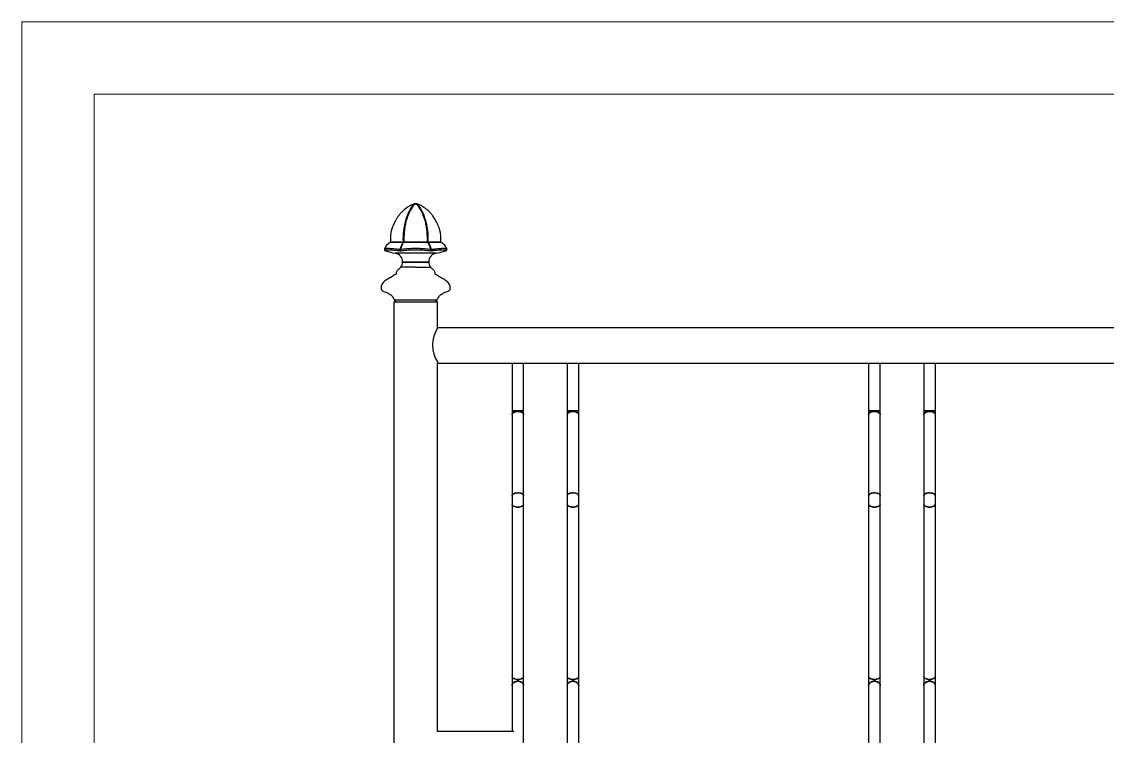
# Model space of a CAD drawing. Header units: millimetres. Extents: x 2157 to 8097, y -3726 to 474.
# Drawn here: x 2157 to 3655, y -511 to 474 of the extents above; entities that cross this region are included whole.
import ezdxf

# ---------------------------------------------------------------- set-up
doc = ezdxf.new("R2010")
doc.units = ezdxf.units.MM
doc.layers.add('tabelka', color=155, linetype='Continuous')

msp = doc.modelspace()

# ---------------------------------------------------------------- linework, layer by layer
for p, q in [((2702.34, 223.48), (2702.36, 223.48)), ((2665.18, 169.87), (2665.17, 169.87)), ((2734.96, 171.08), (2734.93, 171.09)), ((2657.36, 161.12), (2657.37, 161.03)), ((2659.23, 158.62), (2659.1, 158.69)), ((2700.4, 155.17), (2672.13, 155.17)), ((2728.67, 155.17), (2700.4, 155.17)), ((2741.68, 158.68), (2741.56, 158.62)), ((2741.56, 158.62), (2741.62, 158.65)), ((2743.43, 161.03), (2743.44, 161.12)), ((2743.44, 161.12), (2743.43, 161.03)), ((2700.4, 136.27), (2679.88, 136.27)), ((2682.4, 143.29), (2682.4, 142.9)), ((2682.4, 143.29), (2718.4, 143.29)), ((2682.4, 142.9), (2718.4, 142.9)), ((2700.4, 136.27), (2720.91, 136.27)), ((2718.4, 142.9), (2718.4, 143.29)), ((2670.81, 91.18), (2700.4, 91.18)), ((2700.4, 91.18), (2729.99, 91.18)), ((2670.25, 88.07), (2670.25, -627.93)), ((2670.25, 88.07), (2700.4, 88.07)), ((2700.4, 88.07), (2730.55, 88.07)), ((2730.55, 52.22), (2730.55, 88.07)), ((4498.25, 52.22), (2730.55, 52.22)), ((2730.55, 3.92), (4401.4, 3.92)), ((2730.55, -503.88), (2730.55, 3.92)), ((2833.4, 3.92), (2833.4, -61.93)), ((2849.4, -61.93), (2849.4, 3.92)), ((2849.4, 3.92), (2909.4, 3.92)), ((2909.4, 3.92), (2909.4, -61.93)), ((2925.4, -61.93), (2925.4, 3.92)), ((2925.4, 3.92), (3325.4, 3.92)), ((3325.4, 3.92), (3325.4, -61.93)), ((3341.4, -61.93), (3341.4, 3.92)), ((3341.4, 3.92), (3401.4, 3.92)), ((3401.4, 3.92), (3401.4, -61.93)), ((3417.4, -61.93), (3417.4, 3.92)), ((3417.4, 3.92), (3817.4, 3.92)), ((2833.4, -61.93), (2833.4, -67.48)), ((2849.4, -61.93), (2833.4, -61.93)), ((2833.4, -61.93), (2841.4, -61.93)), ((2833.4, -67.48), (2833.4, -179.52)), ((2841.4, -61.93), (2849.4, -61.93)), ((2849.4, -67.48), (2849.4, -61.93)), ((2849.4, -179.52), (2849.4, -67.48)), ((2909.4, -61.93), (2909.4, -67.48)), ((2925.4, -61.93), (2909.4, -61.93)), ((2909.4, -61.93), (2917.4, -61.93)), ((2909.4, -67.48), (2909.4, -179.52)), ((2917.4, -61.93), (2925.4, -61.93)), ((2925.4, -67.48), (2925.4, -61.93)), ((2925.4, -179.52), (2925.4, -67.48)), ((3325.4, -61.93), (3325.4, -67.48)), ((3341.4, -61.93), (3325.4, -61.93)), ((3325.4, -61.93), (3333.4, -61.93)), ((3325.4, -67.48), (3325.4, -179.52)), ((3333.4, -61.93), (3341.4, -61.93)), ((3341.4, -67.48), (3341.4, -61.93)), ((3341.4, -179.52), (3341.4, -67.48)), ((3401.4, -61.93), (3401.4, -67.48)), ((3417.4, -61.93), (3401.4, -61.93)), ((3401.4, -61.93), (3409.4, -61.93)), ((3401.4, -67.48), (3401.4, -179.52)), ((3409.4, -61.93), (3417.4, -61.93)), ((3417.4, -67.48), (3417.4, -61.93)), ((3417.4, -179.52), (3417.4, -67.48)), ((2833.4, -179.52), (2833.4, -190.46)), ((2849.4, -190.46), (2849.4, -179.52)), ((2909.4, -179.52), (2909.4, -190.46)), ((2925.4, -190.46), (2925.4, -179.52)), ((3325.4, -179.52), (3325.4, -190.46)), ((3341.4, -190.46), (3341.4, -179.52)), ((3401.4, -179.52), (3401.4, -190.46)), ((3417.4, -190.46), (3417.4, -179.52)), ((2833.4, -190.46), (2833.4, -428.05)), ((2849.4, -428.05), (2849.4, -190.46)), ((2909.4, -190.46), (2909.4, -428.05)), ((2925.4, -428.05), (2925.4, -190.46)), ((3325.4, -190.46), (3325.4, -428.05)), ((3341.4, -428.05), (3341.4, -190.46)), ((3401.4, -190.46), (3401.4, -428.05)), ((3417.4, -428.05), (3417.4, -190.46)), ((2833.4, -428.05), (2833.4, -440.65)), ((2849.4, -440.65), (2849.4, -428.05)), ((2909.4, -428.05), (2909.4, -440.65)), ((2925.4, -440.65), (2925.4, -428.05)), ((3325.4, -428.05), (3325.4, -440.65)), ((3341.4, -440.65), (3341.4, -428.05)), ((3401.4, -428.05), (3401.4, -440.65)), ((3417.4, -440.65), (3417.4, -428.05)), ((2833.4, -440.65), (2833.4, -503.88)), ((2849.4, -684.96), (2849.4, -440.65)), ((2909.4, -440.65), (2909.4, -684.96)), ((2925.4, -684.96), (2925.4, -440.65)), ((3325.4, -440.65), (3325.4, -684.96)), ((3341.4, -684.96), (3341.4, -440.65)), ((3401.4, -440.65), (3401.4, -684.96)), ((3417.4, -684.96), (3417.4, -440.65)), ((2835.85, -503.88), (2730.55, -503.88))]:
    msp.add_line(p, q)
at = {"flags": 128}
for points in [[(2833.4, -67.48), (2833.41, -67.24), (2833.69, -66.29), (2834.33, -65.4), (2835.3, -64.61), (2836.56, -63.95), (2838.04, -63.45), (2839.68, -63.15), (2841.4, -63.04)], [(2849.4, -67.48), (2849.29, -66.76), (2848.83, -65.84), (2848.02, -64.99), (2846.9, -64.26), (2845.52, -63.68), (2843.95, -63.27), (2842.26, -63.07), (2840.53, -63.07), (2838.84, -63.27), (2837.27, -63.68), (2835.9, -64.26), (2834.78, -64.99), (2833.97, -65.84), (2833.5, -66.76), (2833.4, -67.48)], [(2841.4, -63.04), (2843.12, -63.15), (2844.76, -63.45), (2846.24, -63.95), (2847.5, -64.61), (2848.47, -65.4), (2849.11, -66.29), (2849.39, -67.24), (2849.4, -67.48)], [(2909.4, -67.48), (2909.41, -67.24), (2909.69, -66.29), (2910.33, -65.4), (2911.3, -64.61), (2912.56, -63.95), (2914.04, -63.45), (2915.68, -63.15), (2917.4, -63.04)], [(2925.4, -67.48), (2925.29, -66.76), (2924.83, -65.84), (2924.02, -64.99), (2922.9, -64.26), (2921.52, -63.68), (2919.95, -63.27), (2918.26, -63.07), (2916.53, -63.07), (2914.84, -63.27), (2913.27, -63.68), (2911.9, -64.26), (2910.78, -64.99), (2909.97, -65.84), (2909.5, -66.76), (2909.4, -67.48)], [(2917.4, -63.04), (2919.12, -63.15), (2920.76, -63.45), (2922.24, -63.95), (2923.5, -64.61), (2924.47, -65.4), (2925.11, -66.29), (2925.39, -67.24), (2925.4, -67.48)], [(3325.4, -67.48), (3325.41, -67.24), (3325.69, -66.29), (3326.33, -65.4), (3327.3, -64.61), (3328.56, -63.95), (3330.04, -63.45), (3331.68, -63.15), (3333.4, -63.04)], [(3341.4, -67.48), (3341.29, -66.76), (3340.83, -65.84), (3340.02, -64.99), (3338.9, -64.26), (3337.52, -63.68), (3335.95, -63.27), (3334.26, -63.07), (3332.53, -63.07), (3330.84, -63.27), (3329.27, -63.68), (3327.9, -64.26), (3326.78, -64.99), (3325.97, -65.84), (3325.5, -66.76), (3325.4, -67.48)], [(3333.4, -63.04), (3335.12, -63.15), (3336.76, -63.45), (3338.24, -63.95), (3339.5, -64.61), (3340.47, -65.4), (3341.11, -66.29), (3341.39, -67.24), (3341.4, -67.48)], [(3401.4, -67.48), (3401.41, -67.24), (3401.69, -66.29), (3402.33, -65.4), (3403.3, -64.61), (3404.56, -63.95), (3406.04, -63.45), (3407.68, -63.15), (3409.4, -63.04)], [(3417.4, -67.48), (3417.29, -66.76), (3416.83, -65.84), (3416.02, -64.99), (3414.9, -64.26), (3413.52, -63.68), (3411.95, -63.27), (3410.26, -63.07), (3408.53, -63.07), (3406.84, -63.27), (3405.27, -63.68), (3403.9, -64.26), (3402.78, -64.99), (3401.97, -65.84), (3401.5, -66.76), (3401.4, -67.48)], [(3409.4, -63.04), (3411.12, -63.15), (3412.76, -63.45), (3414.24, -63.95), (3415.5, -64.61), (3416.47, -65.4), (3417.11, -66.29), (3417.39, -67.24), (3417.4, -67.48)], [(2833.4, -179.52), (2833.41, -179.28), (2833.69, -178.34), (2834.33, -177.45), (2835.3, -176.65), (2836.56, -175.99), (2838.04, -175.5), (2839.68, -175.19), (2841.4, -175.09)], [(2849.4, -179.52), (2849.29, -178.81), (2848.83, -177.88), (2848.02, -177.03), (2846.9, -176.3), (2845.52, -175.72), (2843.95, -175.32), (2842.26, -175.11), (2840.53, -175.11), (2838.84, -175.32), (2837.27, -175.72), (2835.9, -176.3), (2834.78, -177.03), (2833.97, -177.88), (2833.5, -178.81), (2833.4, -179.52)], [(2841.4, -175.09), (2843.12, -175.19), (2844.76, -175.5), (2846.24, -175.99), (2847.5, -176.65), (2848.47, -177.45), (2849.11, -178.34), (2849.39, -179.28), (2849.4, -179.52)], [(2909.4, -179.52), (2909.41, -179.28), (2909.69, -178.34), (2910.33, -177.45), (2911.3, -176.65), (2912.56, -175.99), (2914.04, -175.5), (2915.68, -175.19), (2917.4, -175.09)], [(2925.4, -179.52), (2925.29, -178.81), (2924.83, -177.88), (2924.02, -177.03), (2922.9, -176.3), (2921.52, -175.72), (2919.95, -175.32), (2918.26, -175.11), (2916.53, -175.11), (2914.84, -175.32), (2913.27, -175.72), (2911.9, -176.3), (2910.78, -177.03), (2909.97, -177.88), (2909.5, -178.81), (2909.4, -179.52)], [(2917.4, -175.09), (2919.12, -175.19), (2920.76, -175.5), (2922.24, -175.99), (2923.5, -176.65), (2924.47, -177.45), (2925.11, -178.34), (2925.39, -179.28), (2925.4, -179.52)], [(3325.4, -179.52), (3325.41, -179.28), (3325.69, -178.34), (3326.33, -177.45), (3327.3, -176.65), (3328.56, -175.99), (3330.04, -175.5), (3331.68, -175.19), (3333.4, -175.09)], [(3341.4, -179.52), (3341.29, -178.81), (3340.83, -177.88), (3340.02, -177.03), (3338.9, -176.3), (3337.52, -175.72), (3335.95, -175.32), (3334.26, -175.11), (3332.53, -175.11), (3330.84, -175.32), (3329.27, -175.72), (3327.9, -176.3), (3326.78, -177.03), (3325.97, -177.88), (3325.5, -178.81), (3325.4, -179.52)], [(3333.4, -175.09), (3335.12, -175.19), (3336.76, -175.5), (3338.24, -175.99), (3339.5, -176.65), (3340.47, -177.45), (3341.11, -178.34), (3341.39, -179.28), (3341.4, -179.52)], [(3401.4, -179.52), (3401.41, -179.28), (3401.69, -178.34), (3402.33, -177.45), (3403.3, -176.65), (3404.56, -175.99), (3406.04, -175.5), (3407.68, -175.19), (3409.4, -175.09)], [(3417.4, -179.52), (3417.29, -178.81), (3416.83, -177.88), (3416.02, -177.03), (3414.9, -176.3), (3413.52, -175.72), (3411.95, -175.32), (3410.26, -175.11), (3408.53, -175.11), (3406.84, -175.32), (3405.27, -175.72), (3403.9, -176.3), (3402.78, -177.03), (3401.97, -177.88), (3401.5, -178.81), (3401.4, -179.52)], [(3409.4, -175.09), (3411.12, -175.19), (3412.76, -175.5), (3414.24, -175.99), (3415.5, -176.65), (3416.47, -177.45), (3417.11, -178.34), (3417.39, -179.28), (3417.4, -179.52)], [(2849.4, -190.46), (2849.29, -191.16), (2848.83, -192.06), (2848.02, -192.88), (2846.9, -193.59), (2845.52, -194.16), (2843.95, -194.55), (2842.26, -194.75), (2840.53, -194.75), (2838.84, -194.55), (2837.27, -194.16), (2835.9, -193.59), (2834.78, -192.88), (2833.97, -192.06), (2833.5, -191.16), (2833.4, -190.46)], [(2833.4, -190.46), (2833.41, -190.7), (2833.69, -191.62), (2834.33, -192.48), (2835.3, -193.25), (2836.56, -193.9), (2838.04, -194.38), (2839.68, -194.67), (2841.4, -194.77)], [(2841.4, -194.77), (2843.12, -194.67), (2844.76, -194.38), (2846.24, -193.9), (2847.5, -193.25), (2848.47, -192.48), (2849.11, -191.62), (2849.39, -190.7), (2849.4, -190.46)], [(2925.4, -190.46), (2925.29, -191.16), (2924.83, -192.06), (2924.02, -192.88), (2922.9, -193.59), (2921.52, -194.16), (2919.95, -194.55), (2918.26, -194.75), (2916.53, -194.75), (2914.84, -194.55), (2913.27, -194.16), (2911.9, -193.59), (2910.78, -192.88), (2909.97, -192.06), (2909.5, -191.16), (2909.4, -190.46)], [(2909.4, -190.46), (2909.41, -190.7), (2909.69, -191.62), (2910.33, -192.48), (2911.3, -193.25), (2912.56, -193.9), (2914.04, -194.38), (2915.68, -194.67), (2917.4, -194.77)], [(2917.4, -194.77), (2919.12, -194.67), (2920.76, -194.38), (2922.24, -193.9), (2923.5, -193.25), (2924.47, -192.48), (2925.11, -191.62), (2925.39, -190.7), (2925.4, -190.46)], [(3341.4, -190.46), (3341.29, -191.16), (3340.83, -192.06), (3340.02, -192.88), (3338.9, -193.59), (3337.52, -194.16), (3335.95, -194.55), (3334.26, -194.75), (3332.53, -194.75), (3330.84, -194.55), (3329.27, -194.16), (3327.9, -193.59), (3326.78, -192.88), (3325.97, -192.06), (3325.5, -191.16), (3325.4, -190.46)], [(3325.4, -190.46), (3325.41, -190.7), (3325.69, -191.62), (3326.33, -192.48), (3327.3, -193.25), (3328.56, -193.9), (3330.04, -194.38), (3331.68, -194.67), (3333.4, -194.77)], [(3333.4, -194.77), (3335.12, -194.67), (3336.76, -194.38), (3338.24, -193.9), (3339.5, -193.25), (3340.47, -192.48), (3341.11, -191.62), (3341.39, -190.7), (3341.4, -190.46)], [(3417.4, -190.46), (3417.29, -191.16), (3416.83, -192.06), (3416.02, -192.88), (3414.9, -193.59), (3413.52, -194.16), (3411.95, -194.55), (3410.26, -194.75), (3408.53, -194.75), (3406.84, -194.55), (3405.27, -194.16), (3403.9, -193.59), (3402.78, -192.88), (3401.97, -192.06), (3401.5, -191.16), (3401.4, -190.46)], [(3401.4, -190.46), (3401.41, -190.7), (3401.69, -191.62), (3402.33, -192.48), (3403.3, -193.25), (3404.56, -193.9), (3406.04, -194.38), (3407.68, -194.67), (3409.4, -194.77)], [(3409.4, -194.77), (3411.12, -194.67), (3412.76, -194.38), (3414.24, -193.9), (3415.5, -193.25), (3416.47, -192.48), (3417.11, -191.62), (3417.39, -190.7), (3417.4, -190.46)], [(2849.4, -428.05), (2849.29, -428.75), (2848.83, -429.65), (2848.02, -430.47), (2846.9, -431.18), (2845.52, -431.74), (2843.95, -432.14), (2842.26, -432.34), (2840.53, -432.34), (2838.84, -432.14), (2837.27, -431.74), (2835.9, -431.18), (2834.78, -430.47), (2833.97, -429.65), (2833.5, -428.75), (2833.4, -428.05)], [(2833.4, -428.05), (2833.41, -428.28), (2833.69, -429.2), (2834.33, -430.07), (2835.3, -430.84), (2836.56, -431.48), (2838.04, -431.96), (2839.68, -432.26), (2841.4, -432.36)], [(2841.4, -432.36), (2843.12, -432.26), (2844.76, -431.96), (2846.24, -431.48), (2847.5, -430.84), (2848.47, -430.07), (2849.11, -429.2), (2849.39, -428.28), (2849.4, -428.05)], [(2925.4, -428.05), (2925.29, -428.75), (2924.83, -429.65), (2924.02, -430.47), (2922.9, -431.18), (2921.52, -431.74), (2919.95, -432.14), (2918.26, -432.34), (2916.53, -432.34), (2914.84, -432.14), (2913.27, -431.74), (2911.9, -431.18), (2910.78, -430.47), (2909.97, -429.65), (2909.5, -428.75), (2909.4, -428.05)], [(2909.4, -428.05), (2909.41, -428.28), (2909.69, -429.2), (2910.33, -430.07), (2911.3, -430.84), (2912.56, -431.48), (2914.04, -431.96), (2915.68, -432.26), (2917.4, -432.36)], [(2917.4, -432.36), (2919.12, -432.26), (2920.76, -431.96), (2922.24, -431.48), (2923.5, -430.84), (2924.47, -430.07), (2925.11, -429.2), (2925.39, -428.28), (2925.4, -428.05)], [(3341.4, -428.05), (3341.29, -428.75), (3340.83, -429.65), (3340.02, -430.47), (3338.9, -431.18), (3337.52, -431.74), (3335.95, -432.14), (3334.26, -432.34), (3332.53, -432.34), (3330.84, -432.14), (3329.27, -431.74), (3327.9, -431.18), (3326.78, -430.47), (3325.97, -429.65), (3325.5, -428.75), (3325.4, -428.05)], [(3325.4, -428.05), (3325.41, -428.28), (3325.69, -429.2), (3326.33, -430.07), (3327.3, -430.84), (3328.56, -431.48), (3330.04, -431.96), (3331.68, -432.26), (3333.4, -432.36)], [(3333.4, -432.36), (3335.12, -432.26), (3336.76, -431.96), (3338.24, -431.48), (3339.5, -430.84), (3340.47, -430.07), (3341.11, -429.2), (3341.39, -428.28), (3341.4, -428.05)], [(3417.4, -428.05), (3417.29, -428.75), (3416.83, -429.65), (3416.02, -430.47), (3414.9, -431.18), (3413.52, -431.74), (3411.95, -432.14), (3410.26, -432.34), (3408.53, -432.34), (3406.84, -432.14), (3405.27, -431.74), (3403.9, -431.18), (3402.78, -430.47), (3401.97, -429.65), (3401.5, -428.75), (3401.4, -428.05)], [(3401.4, -428.05), (3401.41, -428.28), (3401.69, -429.2), (3402.33, -430.07), (3403.3, -430.84), (3404.56, -431.48), (3406.04, -431.96), (3407.68, -432.26), (3409.4, -432.36)], [(3409.4, -432.36), (3411.12, -432.26), (3412.76, -431.96), (3414.24, -431.48), (3415.5, -430.84), (3416.47, -430.07), (3417.11, -429.2), (3417.39, -428.28), (3417.4, -428.05)], [(2833.4, -440.65), (2833.41, -440.34), (2833.69, -439.11), (2834.33, -437.95), (2835.3, -436.91), (2836.56, -436.06), (2838.04, -435.41), (2839.68, -435.02), (2841.4, -434.88)], [(2849.4, -440.65), (2849.29, -439.71), (2848.83, -438.51), (2848.02, -437.41), (2846.9, -436.46), (2845.52, -435.71), (2843.95, -435.18), (2842.26, -434.91), (2840.53, -434.91), (2838.84, -435.18), (2837.27, -435.71), (2835.9, -436.46), (2834.78, -437.41), (2833.97, -438.51), (2833.5, -439.71), (2833.4, -440.65)], [(2841.4, -434.88), (2843.12, -435.02), (2844.76, -435.41), (2846.24, -436.06), (2847.5, -436.91), (2848.47, -437.95), (2849.11, -439.11), (2849.39, -440.34), (2849.4, -440.65)], [(2909.4, -440.65), (2909.41, -440.34), (2909.69, -439.11), (2910.33, -437.95), (2911.3, -436.91), (2912.56, -436.06), (2914.04, -435.41), (2915.68, -435.02), (2917.4, -434.88)], [(2925.4, -440.65), (2925.29, -439.71), (2924.83, -438.51), (2924.02, -437.41), (2922.9, -436.46), (2921.52, -435.71), (2919.95, -435.18), (2918.26, -434.91), (2916.53, -434.91), (2914.84, -435.18), (2913.27, -435.71), (2911.9, -436.46), (2910.78, -437.41), (2909.97, -438.51), (2909.5, -439.71), (2909.4, -440.65)], [(2917.4, -434.88), (2919.12, -435.02), (2920.76, -435.41), (2922.24, -436.06), (2923.5, -436.91), (2924.47, -437.95), (2925.11, -439.11), (2925.39, -440.34), (2925.4, -440.65)], [(3325.4, -440.65), (3325.41, -440.34), (3325.69, -439.11), (3326.33, -437.95), (3327.3, -436.91), (3328.56, -436.06), (3330.04, -435.41), (3331.68, -435.02), (3333.4, -434.88)], [(3341.4, -440.65), (3341.29, -439.71), (3340.83, -438.51), (3340.02, -437.41), (3338.9, -436.46), (3337.52, -435.71), (3335.95, -435.18), (3334.26, -434.91), (3332.53, -434.91), (3330.84, -435.18), (3329.27, -435.71), (3327.9, -436.46), (3326.78, -437.41), (3325.97, -438.51), (3325.5, -439.71), (3325.4, -440.65)], [(3333.4, -434.88), (3335.12, -435.02), (3336.76, -435.41), (3338.24, -436.06), (3339.5, -436.91), (3340.47, -437.95), (3341.11, -439.11), (3341.39, -440.34), (3341.4, -440.65)], [(3401.4, -440.65), (3401.41, -440.34), (3401.69, -439.11), (3402.33, -437.95), (3403.3, -436.91), (3404.56, -436.06), (3406.04, -435.41), (3407.68, -435.02), (3409.4, -434.88)], [(3417.4, -440.65), (3417.29, -439.71), (3416.83, -438.51), (3416.02, -437.41), (3414.9, -436.46), (3413.52, -435.71), (3411.95, -435.18), (3410.26, -434.91), (3408.53, -434.91), (3406.84, -435.18), (3405.27, -435.71), (3403.9, -436.46), (3402.78, -437.41), (3401.97, -438.51), (3401.5, -439.71), (3401.4, -440.65)], [(3409.4, -434.88), (3411.12, -435.02), (3412.76, -435.41), (3414.24, -436.06), (3415.5, -436.91), (3416.47, -437.95), (3417.11, -439.11), (3417.39, -440.34), (3417.4, -440.65)]]:
    msp.add_lwpolyline(points, dxfattribs=at)
for centre, radius, start, end in [((2698.88, 222.36), 1.2, 90.00183, 111.30818), ((2698.88, 222.36), 1.2, 90.00744, 111.2603), ((2699.41, 224.32), 0.942, 254.50329, 285.49671), ((2701.39, 224.32), 0.942, 254.50329, 285.49671), ((2701.92, 222.36), 1.2, 68.71993, 89.9893), ((2701.92, 222.36), 1.2, 68.65264, 90.00303), ((2683.49, 170.8), 0.953, 259.70659, 280.29341), ((2683.79, 156.7), 14.29, 88.57169, 91.42831), ((2717, 156.7), 14.29, 88.57169, 91.42831), ((2717.3, 170.8), 0.953, 259.70659, 280.29341), ((2680.41, 211.92), 57.36, 248.3373, 261.70245), ((2670.4, 143.29), 12, 0, 81.70245), ((2679.39, 163.06), 2.93, 264.25639, 275.74361), ((2730.4, 143.29), 12, 98.29755, 180), ((2721.41, 163.06), 2.93, 264.25629, 275.74371), ((2720.39, 211.92), 57.36, 278.29755, 291.66371), ((2672.4, 142.9), 10, 318.46802, 0), ((2728.4, 142.9), 10, 180, 221.53198), ((2675.44, 93.07), 5, 202.14041, 270), ((2725.35, 93.07), 5, 270, 337.85959), ((2767.09, 28.7), 43.45, 146.42033, 213.95019)]:
    msp.add_arc(centre, radius, start, end)
for points, knots in [([(2698.46, 223.47), (2697.74, 223.19), (2696.4, 222.65), (2694.63, 221.81), (2693.24, 221.09), (2692.13, 220.47), (2690.65, 219.6), (2688.63, 218.29), (2685.61, 216.05), (2682.28, 213.11), (2678.93, 209.52), (2676.23, 206.07), (2673.96, 202.69), (2672.11, 199.49), (2670.59, 196.47), (2669.48, 193.93), (2668.53, 191.55), (2667.58, 188.89), (2666.66, 185.81), (2665.9, 182.34), (2665.47, 178.48), (2665.43, 174.63), (2665.73, 172.1), (2665.86, 171.09)], [0, 0, 0, 0, 0.0357857, 0.0677735, 0.0908162, 0.1081807, 0.1272164, 0.1703509, 0.2194586, 0.3006486, 0.3737474, 0.4427053, 0.499025, 0.5580054, 0.609337, 0.6513026, 0.6828315, 0.7251662, 0.7788576, 0.8274744, 0.8849224, 0.9536633, 1, 1, 1, 1]), ([(2683.44, 170.99), (2683.39, 173.06), (2683.31, 177.19), (2683.75, 183.6), (2684.59, 190.11), (2685.95, 197.11), (2687.89, 204.15), (2690.1, 209.92), (2692.16, 214.15), (2693.89, 217.16), (2695.43, 219.41), (2696.58, 220.83), (2697.67, 222.09), (2698.51, 222.83), (2699.16, 223.42)], [0, 0, 0, 0, 0.0958287, 0.1916642, 0.2987626, 0.4058609, 0.5383356, 0.6708071, 0.742043, 0.8132768, 0.8842452, 0.9196824, 0.9374007, 1, 1, 1, 1]), ([(2699.66, 223.42), (2699.09, 222.83), (2698.36, 222.09), (2697.3, 220.83), (2696.18, 219.41), (2694.62, 217.16), (2692.86, 214.16), (2690.77, 209.95), (2688.53, 204.19), (2686.59, 197.15), (2685.26, 190.12), (2684.5, 183.63), (2684.12, 177.21), (2684.14, 173.07), (2684.15, 170.99)], [0, 0, 0, 0, 0.0625976, 0.0803154, 0.1157517, 0.186718, 0.2577015, 0.3291837, 0.4600819, 0.5941314, 0.7004107, 0.8083244, 0.9034452, 1, 1, 1, 1]), ([(2699.16, 223.42), (2699.12, 223.43), (2699.01, 223.45), (2698.87, 223.48), (2698.72, 223.49), (2698.58, 223.49), (2698.49, 223.49), (2698.46, 223.48), (2698.45, 223.48)], [0, 0, 0, 0, 0.1151041, 0.3131706, 0.459741, 0.645616, 0.9017065, 1, 1, 1, 1]), ([(2699.05, 223.56), (2699.04, 223.56), (2699.01, 223.56), (2698.96, 223.56), (2698.91, 223.56), (2698.88, 223.56), (2698.88, 223.56), (2698.88, 223.56)], [0, 0, 0, 0, 0.0738648, 0.2678267, 0.6406114, 0.9492498, 1, 1, 1, 1]), ([(2698.88, 223.56), (2698.88, 223.56), (2698.89, 223.56), (2698.94, 223.56), (2699, 223.56), (2699.06, 223.56), (2699.12, 223.56), (2699.29, 223.56), (2699.62, 223.56), (2699.9, 223.56), (2700.07, 223.56)], [0, 0, 0, 0, 0.0368883, 0.1427739, 0.2153933, 0.251824, 0.2811987, 0.3417093, 0.5914381, 1, 1, 1, 1]), ([(2699.16, 223.42), (2699.3, 223.47), (2699.59, 223.57), (2699.91, 223.56), (2700.07, 223.56), (2700.07, 223.56)], [0, 0, 0, 0, 0.5031282, 0.9926682, 1, 1, 1, 1]), ([(2700.07, 223.56), (2700.07, 223.56), (2700, 223.56), (2699.88, 223.57), (2699.73, 223.47), (2699.66, 223.42)], [0, 0, 0, 0, 0.0073345, 0.4968756, 1, 1, 1, 1]), ([(2701.14, 223.42), (2701.1, 223.43), (2701.01, 223.45), (2700.84, 223.48), (2700.65, 223.49), (2700.42, 223.49), (2700.22, 223.49), (2700.02, 223.48), (2699.85, 223.46), (2699.72, 223.43), (2699.66, 223.42)], [0, 0, 0, 0, 0.0835738, 0.2273885, 0.3338072, 0.4687648, 0.6547101, 0.7109772, 0.8548598, 1, 1, 1, 1]), ([(2700.07, 223.56), (2700.07, 223.56), (2700.06, 223.56), (2700.08, 223.56), (2700.1, 223.56), (2700.13, 223.56), (2700.15, 223.56), (2700.19, 223.56), (2700.23, 223.56), (2700.31, 223.56), (2700.41, 223.56), (2700.52, 223.56), (2700.58, 223.56), (2700.63, 223.56), (2700.69, 223.56), (2700.73, 223.56), (2700.73, 223.56), (2700.73, 223.56)], [0, 0, 0, 0, 0.0597326, 0.179374, 0.2614519, 0.3179509, 0.367003, 0.3917975, 0.4169004, 0.4330045, 0.506765, 0.5573518, 0.5827313, 0.6031941, 0.6453468, 0.8193102, 1, 1, 1, 1]), ([(2701.14, 223.42), (2701.06, 223.47), (2700.92, 223.57), (2700.8, 223.56), (2700.73, 223.56), (2700.73, 223.56)], [0, 0, 0, 0, 0.5031296, 0.9926707, 1, 1, 1, 1]), ([(2700.73, 223.56), (2700.73, 223.56), (2700.89, 223.56), (2701.21, 223.57), (2701.5, 223.47), (2701.64, 223.42)], [0, 0, 0, 0, 0.0073318, 0.4968718, 1, 1, 1, 1]), ([(2700.73, 223.56), (2700.83, 223.56), (2701, 223.56), (2701.23, 223.56), (2701.41, 223.56), (2701.54, 223.56), (2701.63, 223.56), (2701.69, 223.56), (2701.71, 223.56), (2701.75, 223.56), (2701.81, 223.56), (2701.87, 223.56), (2701.92, 223.56), (2701.92, 223.56), (2701.92, 223.56)], [0, 0, 0, 0, 0.2284827, 0.4077494, 0.5307001, 0.6152822, 0.6999417, 0.7142274, 0.721267, 0.7512835, 0.7882483, 0.8938152, 0.9662169, 1, 1, 1, 1]), ([(2702.38, 223.42), (2702.16, 223.47), (2701.73, 223.57), (2701.28, 223.56), (2701.06, 223.56), (2701.06, 223.56)], [0, 0, 0, 0, 0.503128, 0.9926652, 1, 1, 1, 1]), ([(2716.65, 170.99), (2716.66, 173.04), (2716.68, 177.18), (2716.3, 183.57), (2715.54, 190.09), (2714.23, 197.06), (2712.29, 204.13), (2710.05, 209.89), (2707.94, 214.15), (2706.19, 217.16), (2704.62, 219.41), (2703.5, 220.83), (2702.44, 222.09), (2701.71, 222.83), (2701.14, 223.42)], [0, 0, 0, 0, 0.0951128, 0.1916758, 0.2979548, 0.405868, 0.536769, 0.6708157, 0.7418018, 0.8132821, 0.8842485, 0.9196846, 0.9374024, 1, 1, 1, 1]), ([(2702.35, 223.48), (2702.34, 223.48), (2702.32, 223.49), (2702.24, 223.49), (2702.11, 223.49), (2701.95, 223.48), (2701.8, 223.46), (2701.69, 223.43), (2701.64, 223.42)], [0, 0, 0, 0, 0.0824953, 0.2683287, 0.5243525, 0.6628941, 0.8581907, 1, 1, 1, 1]), ([(2701.64, 223.42), (2702.29, 222.83), (2703.12, 222.09), (2704.22, 220.83), (2705.37, 219.41), (2706.91, 217.16), (2708.64, 214.15), (2710.7, 209.92), (2712.91, 204.15), (2714.85, 197.11), (2716.21, 190.11), (2717.05, 183.6), (2717.49, 177.19), (2717.4, 173.06), (2717.36, 170.99)], [0, 0, 0, 0, 0.0625993, 0.0803177, 0.1157548, 0.1867233, 0.2579572, 0.3291924, 0.4616646, 0.5941384, 0.7012375, 0.8083359, 0.9041713, 1, 1, 1, 1]), ([(2704.46, 222.6), (2704.41, 222.62), (2703.72, 222.94), (2703, 223.22), (2702.34, 223.47)], [0, 0, 0, 0, 0.069639, 1, 1, 1, 1]), ([(2734.95, 171.09), (2735.06, 171.99), (2735.35, 174.36), (2735.35, 178.08), (2734.91, 182.54), (2733.88, 186.87), (2732.05, 192.33), (2729.45, 198.31), (2726.06, 204.02), (2722.68, 208.55), (2719.32, 212.31), (2715.7, 215.65), (2712.1, 218.36), (2709.52, 219.99), (2707.69, 221.02), (2706.28, 221.76), (2704.47, 222.62), (2703.08, 223.18), (2702.34, 223.47)], [0, 0, 0, 0, 0.0410716, 0.1081622, 0.1666738, 0.2425401, 0.3079806, 0.4260207, 0.5361912, 0.6072145, 0.6815509, 0.765431, 0.83229, 0.8889678, 0.9070731, 0.9301799, 0.9628032, 1, 1, 1, 1]), ([(2665.28, 169.95), (2664.37, 169.48), (2662.55, 168.54), (2660.29, 166.42), (2658.44, 163.92), (2657.68, 161.98), (2657.29, 161)], [0, 0, 0, 0, 0.25037092, 0.49862349, 0.74770004, 1, 1, 1, 1]), ([(2665.79, 171.07), (2665.8, 171.05), (2665.84, 170.89), (2665.76, 170.59), (2665.6, 170.26), (2665.39, 170.04), (2665.24, 169.93), (2665.16, 169.9), (2665.16, 169.9)], [0, 0, 0, 0, 0.0395009, 0.3583568, 0.6072958, 0.8147468, 0.9898094, 1, 1, 1, 1]), ([(2683.32, 169.86), (2682.43, 169.86), (2680.64, 169.86), (2677.75, 169.86), (2674.72, 169.87), (2671.95, 169.89), (2669.7, 169.9), (2668.18, 169.9), (2666.84, 169.9), (2665.8, 169.89), (2665.16, 169.88), (2665.17, 169.87), (2665.18, 169.87)], [0, 0, 0, 0, 0.0911938, 0.1839329, 0.3078276, 0.4358179, 0.5394341, 0.645192, 0.7094993, 0.8294636, 0.9528734, 1, 1, 1, 1]), ([(2665.56, 174), (2665.56, 173.93), (2665.56, 172.95), (2665.71, 171.99), (2665.85, 171.09)], [0, 0, 0, 0, 0.0686043, 1, 1, 1, 1]), ([(2665.87, 171.09), (2665.86, 171.09), (2665.85, 171.1), (2666.49, 171.1), (2667.51, 171.08), (2668.81, 171.08), (2670.27, 171.09), (2672.41, 171.1), (2675.09, 171.1), (2677.99, 171.08), (2680.82, 171.04), (2682.56, 171), (2683.44, 170.99)], [0, 0, 0, 0, 0.0633223, 0.1811509, 0.3023588, 0.3656174, 0.4675251, 0.5714284, 0.6930641, 0.8186417, 0.9085587, 1, 1, 1, 1]), ([(2679.09, 160.14), (2679.13, 160.38), (2679.31, 161.55), (2679.78, 163.55), (2680.61, 165.89), (2681.62, 167.83), (2682.49, 169), (2683.07, 169.63), (2683.26, 169.8), (2683.32, 169.86)], [0, 0, 0, 0, 0.0572635, 0.2798221, 0.5023829, 0.7060432, 0.9097064, 0.9677691, 1, 1, 1, 1]), ([(2683.67, 169.86), (2683.61, 169.8), (2683.11, 169.29), (2682.24, 168.08), (2681.18, 165.99), (2680.35, 163.55), (2679.9, 161.55), (2679.72, 160.38), (2679.68, 160.14)], [0, 0, 0, 0, 0.032239, 0.2648696, 0.49749, 0.7201071, 0.9427221, 1, 1, 1, 1]), ([(2683.32, 169.86), (2683.34, 169.92), (2683.38, 170.05), (2683.42, 170.37), (2683.44, 170.71), (2683.44, 170.91), (2683.44, 170.99)], [0, 0, 0, 0, 0.2237369, 0.5516902, 0.8302575, 1, 1, 1, 1]), ([(2684.15, 170.99), (2684.15, 170.91), (2684.15, 170.71), (2684.07, 170.37), (2683.89, 170.05), (2683.73, 169.92), (2683.67, 169.86)], [0, 0, 0, 0, 0.1697418, 0.4483075, 0.776261, 1, 1, 1, 1]), ([(2717.13, 169.86), (2716.54, 169.86), (2715.36, 169.86), (2713, 169.86), (2710.09, 169.87), (2706.78, 169.89), (2703.52, 169.9), (2700.2, 169.9), (2696.69, 169.9), (2693.12, 169.88), (2689.8, 169.87), (2686.51, 169.86), (2684.69, 169.86), (2683.67, 169.86)], [0, 0, 0, 0, 0.0712895, 0.1425731, 0.2401838, 0.3378084, 0.418948, 0.5001014, 0.5966453, 0.6931605, 0.7869459, 0.8807247, 1, 1, 1, 1]), ([(2684.15, 170.99), (2685.15, 171.01), (2686.93, 171.06), (2690.13, 171.1), (2693.35, 171.1), (2696.81, 171.09), (2700.21, 171.08), (2703.42, 171.09), (2706.57, 171.1), (2709.78, 171.1), (2712.61, 171.08), (2714.91, 171.04), (2716.07, 171), (2716.65, 170.99)], [0, 0, 0, 0, 0.1196952, 0.21331, 0.3069333, 0.4034, 0.4999005, 0.5810333, 0.6621503, 0.7595984, 0.8570282, 0.9285098, 1, 1, 1, 1]), ([(2717.13, 169.86), (2717.07, 169.92), (2716.9, 170.05), (2716.73, 170.37), (2716.65, 170.71), (2716.65, 170.91), (2716.65, 170.99)], [0, 0, 0, 0, 0.223739, 0.5516925, 0.8302582, 1, 1, 1, 1]), ([(2721.12, 160.14), (2721.08, 160.38), (2720.9, 161.55), (2720.44, 163.55), (2719.65, 165.89), (2718.7, 167.83), (2717.9, 169), (2717.36, 169.63), (2717.19, 169.8), (2717.13, 169.86)], [0, 0, 0, 0, 0.0572634, 0.2798223, 0.5023832, 0.7060432, 0.9097065, 0.9677694, 1, 1, 1, 1]), ([(2717.36, 170.99), (2718.26, 171), (2720.28, 171.04), (2723.32, 171.09), (2726.32, 171.1), (2728.98, 171.1), (2730.87, 171.08), (2732.37, 171.08), (2733.54, 171.09), (2734.51, 171.1), (2735.02, 171.1), (2734.95, 171.09), (2734.94, 171.09)], [0, 0, 0, 0, 0.0928203, 0.2098793, 0.3305186, 0.4478036, 0.5684525, 0.6314194, 0.7328569, 0.8362811, 0.9573558, 1, 1, 1, 1]), ([(2717.36, 170.99), (2717.36, 170.91), (2717.36, 170.71), (2717.38, 170.37), (2717.42, 170.05), (2717.46, 169.92), (2717.47, 169.86)], [0, 0, 0, 0, 0.1697425, 0.4483098, 0.7762631, 1, 1, 1, 1]), ([(2735.64, 169.87), (2735.64, 169.87), (2735.65, 169.87), (2735.72, 169.87), (2735.22, 169.89), (2734.23, 169.9), (2733.03, 169.9), (2731.49, 169.9), (2729.54, 169.89), (2726.8, 169.87), (2723.66, 169.86), (2720.52, 169.86), (2718.39, 169.86), (2717.47, 169.86)], [0, 0, 0, 0, 0.0165746, 0.03362784, 0.15951524, 0.26142871, 0.36544869, 0.42869929, 0.54669242, 0.66807438, 0.78584468, 0.90725178, 1, 1, 1, 1]), ([(2717.47, 169.86), (2717.54, 169.8), (2718.08, 169.29), (2719.03, 168.08), (2720.15, 165.99), (2721.02, 163.55), (2721.49, 161.55), (2721.67, 160.38), (2721.71, 160.14)], [0, 0, 0, 0, 0.032239, 0.2648698, 0.4974902, 0.7201072, 0.942722, 1, 1, 1, 1]), ([(2734.97, 171.08), (2735.06, 171.73), (2735.18, 172.52), (2735.2, 173.31), (2735.2, 173.46)], [0, 0, 0, 0, 0.8176407, 1, 1, 1, 1]), ([(2735.65, 169.9), (2735.63, 169.91), (2735.51, 169.96), (2735.31, 170.14), (2735.09, 170.45), (2734.98, 170.79), (2735.02, 171), (2735.03, 171.08)], [0, 0, 0, 0, 0.0609345, 0.2869637, 0.549002, 0.8441352, 1, 1, 1, 1]), ([(2743.51, 161), (2743.12, 161.98), (2742.36, 163.92), (2740.51, 166.42), (2738.24, 168.54), (2736.43, 169.48), (2735.51, 169.95)], [0, 0, 0, 0, 0.2523001, 0.5013768, 0.7496291, 1, 1, 1, 1]), ([(2657.32, 161.07), (2657.3, 161.03), (2657.19, 160.84), (2657.2, 160.29), (2657.44, 159.8), (2657.73, 159.47), (2658.12, 159.17), (2658.55, 158.91), (2658.95, 158.76), (2659.1, 158.7)], [0, 0, 0, 0, 0.0276704, 0.1535663, 0.2778545, 0.3980821, 0.565707, 0.8360039, 1, 1, 1, 1]), ([(2679.09, 160.14), (2677.49, 160.34), (2674.29, 160.72), (2669.84, 161.17), (2665.84, 161.5), (2662.45, 161.67), (2660.57, 161.67), (2659.09, 161.6), (2658.04, 161.47), (2657.32, 161.28), (2657.35, 161.13), (2657.36, 161.12)], [0, 0, 0, 0, 0.1380393, 0.276086, 0.4192865, 0.5624904, 0.7044097, 0.7276966, 0.8599064, 0.9921137, 1, 1, 1, 1]), ([(2659.1, 158.69), (2658.73, 158.86), (2657.91, 159.24), (2657.85, 159.68), (2658.67, 160), (2660.38, 160.16), (2662.23, 160.16), (2664.26, 160.1), (2666.51, 159.98), (2670.29, 159.68), (2674.74, 159.23), (2678.1, 158.83), (2679.82, 158.62)], [0, 0, 0, 0, 0.099059, 0.2156734, 0.3251363, 0.4383957, 0.5482982, 0.5653925, 0.6663015, 0.7701539, 0.8829706, 1, 1, 1, 1]), ([(2679.82, 158.62), (2679.81, 158.62), (2679.7, 158.68), (2679.49, 158.85), (2679.31, 159.12), (2679.17, 159.41), (2679.09, 159.71), (2679.08, 160), (2679.09, 160.14), (2679.09, 160.14)], [0, 0, 0, 0, 0.01245599, 0.25751201, 0.50506329, 0.56508008, 0.77877689, 0.98633628, 1, 1, 1, 1]), ([(2679.68, 160.14), (2679.68, 160.14), (2679.65, 160), (2679.63, 159.71), (2679.63, 159.41), (2679.66, 159.12), (2679.71, 158.85), (2679.78, 158.68), (2679.82, 158.62), (2679.82, 158.62)], [0, 0, 0, 0, 0.0136651, 0.2212238, 0.4349205, 0.494937, 0.7424891, 0.9875474, 1, 1, 1, 1]), ([(2721.12, 160.14), (2719.9, 160.34), (2717.45, 160.72), (2713.03, 161.17), (2708.18, 161.5), (2703.03, 161.67), (2699.25, 161.67), (2695.66, 161.6), (2692.21, 161.47), (2687.64, 161.16), (2683.34, 160.72), (2680.9, 160.34), (2679.68, 160.14)], [0, 0, 0, 0, 0.1089041, 0.2178139, 0.3307897, 0.4437681, 0.5557332, 0.574105, 0.67841, 0.7827129, 0.8913593, 1, 1, 1, 1]), ([(2679.82, 158.62), (2681.07, 158.82), (2683.56, 159.21), (2688.02, 159.69), (2692.85, 160), (2697.86, 160.16), (2701.52, 160.16), (2704.99, 160.1), (2708.32, 159.98), (2712.88, 159.68), (2717.23, 159.22), (2719.73, 158.82), (2720.98, 158.62)], [0, 0, 0, 0, 0.1131645, 0.2261995, 0.336073, 0.4459488, 0.5543917, 0.5712589, 0.6722757, 0.773291, 0.8865804, 1, 1, 1, 1]), ([(2720.98, 158.62), (2722.63, 158.82), (2725.99, 159.22), (2730.52, 159.68), (2734.55, 160), (2737.85, 160.16), (2739.69, 160.16), (2741.11, 160.1), (2742.19, 159.98), (2742.93, 159.68), (2742.9, 159.25), (2742.07, 158.86), (2741.68, 158.68)], [0, 0, 0, 0, 0.1125001, 0.2288925, 0.338147, 0.4511907, 0.5608839, 0.5779457, 0.6786626, 0.7823173, 0.8949191, 1, 1, 1, 1]), ([(2720.98, 158.62), (2720.98, 158.62), (2721.02, 158.68), (2721.09, 158.85), (2721.14, 159.12), (2721.17, 159.41), (2721.17, 159.71), (2721.14, 160), (2721.12, 160.14), (2721.12, 160.14)], [0, 0, 0, 0, 0.01245304, 0.25751099, 0.50506345, 0.56507962, 0.77877642, 0.98633521, 1, 1, 1, 1]), ([(2721.71, 160.14), (2721.71, 160.14), (2721.72, 160), (2721.71, 159.71), (2721.62, 159.41), (2721.49, 159.12), (2721.3, 158.85), (2721.1, 158.68), (2720.99, 158.62), (2720.98, 158.62)], [0, 0, 0, 0, 0.0136637, 0.221223, 0.4349203, 0.4949371, 0.7424893, 0.9875453, 1, 1, 1, 1]), ([(2743.44, 161.12), (2743.44, 161.13), (2743.48, 161.29), (2742.68, 161.49), (2741.01, 161.67), (2739.08, 161.67), (2736.98, 161.6), (2734.65, 161.48), (2730.86, 161.16), (2726.52, 160.72), (2723.33, 160.34), (2721.71, 160.14)], [0, 0, 0, 0, 0.0085533, 0.1493588, 0.2949628, 0.4368752, 0.4601609, 0.590486, 0.7245782, 0.8601257, 1, 1, 1, 1]), ([(2741.67, 158.69), (2741.83, 158.75), (2742.24, 158.9), (2742.72, 159.19), (2743.15, 159.53), (2743.5, 160.01), (2743.64, 160.63), (2743.52, 160.93), (2743.47, 161.05)], [0, 0, 0, 0, 0.1721962, 0.4327356, 0.6564342, 0.7914532, 0.9207665, 1, 1, 1, 1]), ([(2679.85, 136.3), (2679.72, 136.13), (2679.02, 135.23), (2677.68, 134.06), (2676.12, 132.54), (2674.88, 131.18), (2673.77, 129.76), (2673.62, 128.36), (2673.69, 127.46), (2673.73, 126.75), (2673.11, 126.24), (2672.28, 125.87), (2669.9, 124.44), (2666.15, 121.86), (2661.57, 119.27), (2657.92, 117.06), (2655.46, 114.87), (2653.77, 112.6), (2652.94, 110.4), (2652.7, 108.76), (2652.65, 107.3), (2652.6, 106.05), (2653.13, 104.55), (2654.64, 103.43), (2656.88, 102.38), (2660.18, 101.37), (2664.15, 99.38), (2667.33, 96.63), (2669.32, 93.99), (2670.35, 92.37), (2670.71, 91.36), (2670.79, 91.12)], [0, 0, 0, 0, 0.0095435, 0.0509422, 0.0785572, 0.1061038, 0.1335447, 0.1566319, 0.1658217, 0.1748059, 0.1862537, 0.1979955, 0.2161604, 0.3087074, 0.4014117, 0.4498694, 0.4982686, 0.547057, 0.5743285, 0.6017818, 0.6205388, 0.6393521, 0.6572737, 0.6884218, 0.7192936, 0.7679668, 0.8413126, 0.9153794, 0.9523629, 0.9886072, 1, 1, 1, 1]), ([(2730, 91.13), (2730.08, 91.37), (2730.46, 92.37), (2731.47, 93.99), (2733.47, 96.63), (2736.64, 99.39), (2740.27, 101.18), (2743.14, 102.17), (2744.97, 102.83), (2746.53, 103.71), (2747.73, 104.7), (2748.19, 106.05), (2748.15, 107.3), (2748.09, 108.76), (2747.86, 110.4), (2747.05, 112.55), (2745.43, 114.75), (2743.12, 116.88), (2740.47, 118.55), (2737.23, 120.35), (2733.55, 122.62), (2730.43, 124.77), (2728.36, 125.93), (2727.54, 126.34), (2727.03, 126.85), (2727.14, 127.63), (2727.15, 128.54), (2726.97, 129.85), (2725.91, 131.18), (2724.68, 132.54), (2723.12, 134.06), (2721.78, 135.23), (2721.07, 136.13), (2720.94, 136.3)], [0, 0, 0, 0, 0.0112311, 0.0474712, 0.0844505, 0.158509, 0.2318465, 0.2627933, 0.2937529, 0.3180521, 0.342609, 0.3605286, 0.3793398, 0.3980946, 0.4255449, 0.4528133, 0.4993948, 0.5456205, 0.5918347, 0.6382651, 0.710974, 0.7836959, 0.806897, 0.816061, 0.8250965, 0.8365839, 0.8481759, 0.866362, 0.8937998, 0.9213433, 0.9489552, 0.9903492, 1, 1, 1, 1])]:
    msp.add_open_spline(points, degree=3, knots=knots)
at = {"layer": 'tabelka', "lineweight": 5}
for points in [[(2156.87, 474.4), (8096.87, 474.4), (8096.87, -3725.6), (2156.87, -3725.6)], [(2256.87, 374.4), (7996.87, 374.4), (7996.87, -3625.6), (2256.87, -3625.6)]]:
    msp.add_lwpolyline(points, close=True, dxfattribs=at)

doc.saveas('drawing.dxf')
